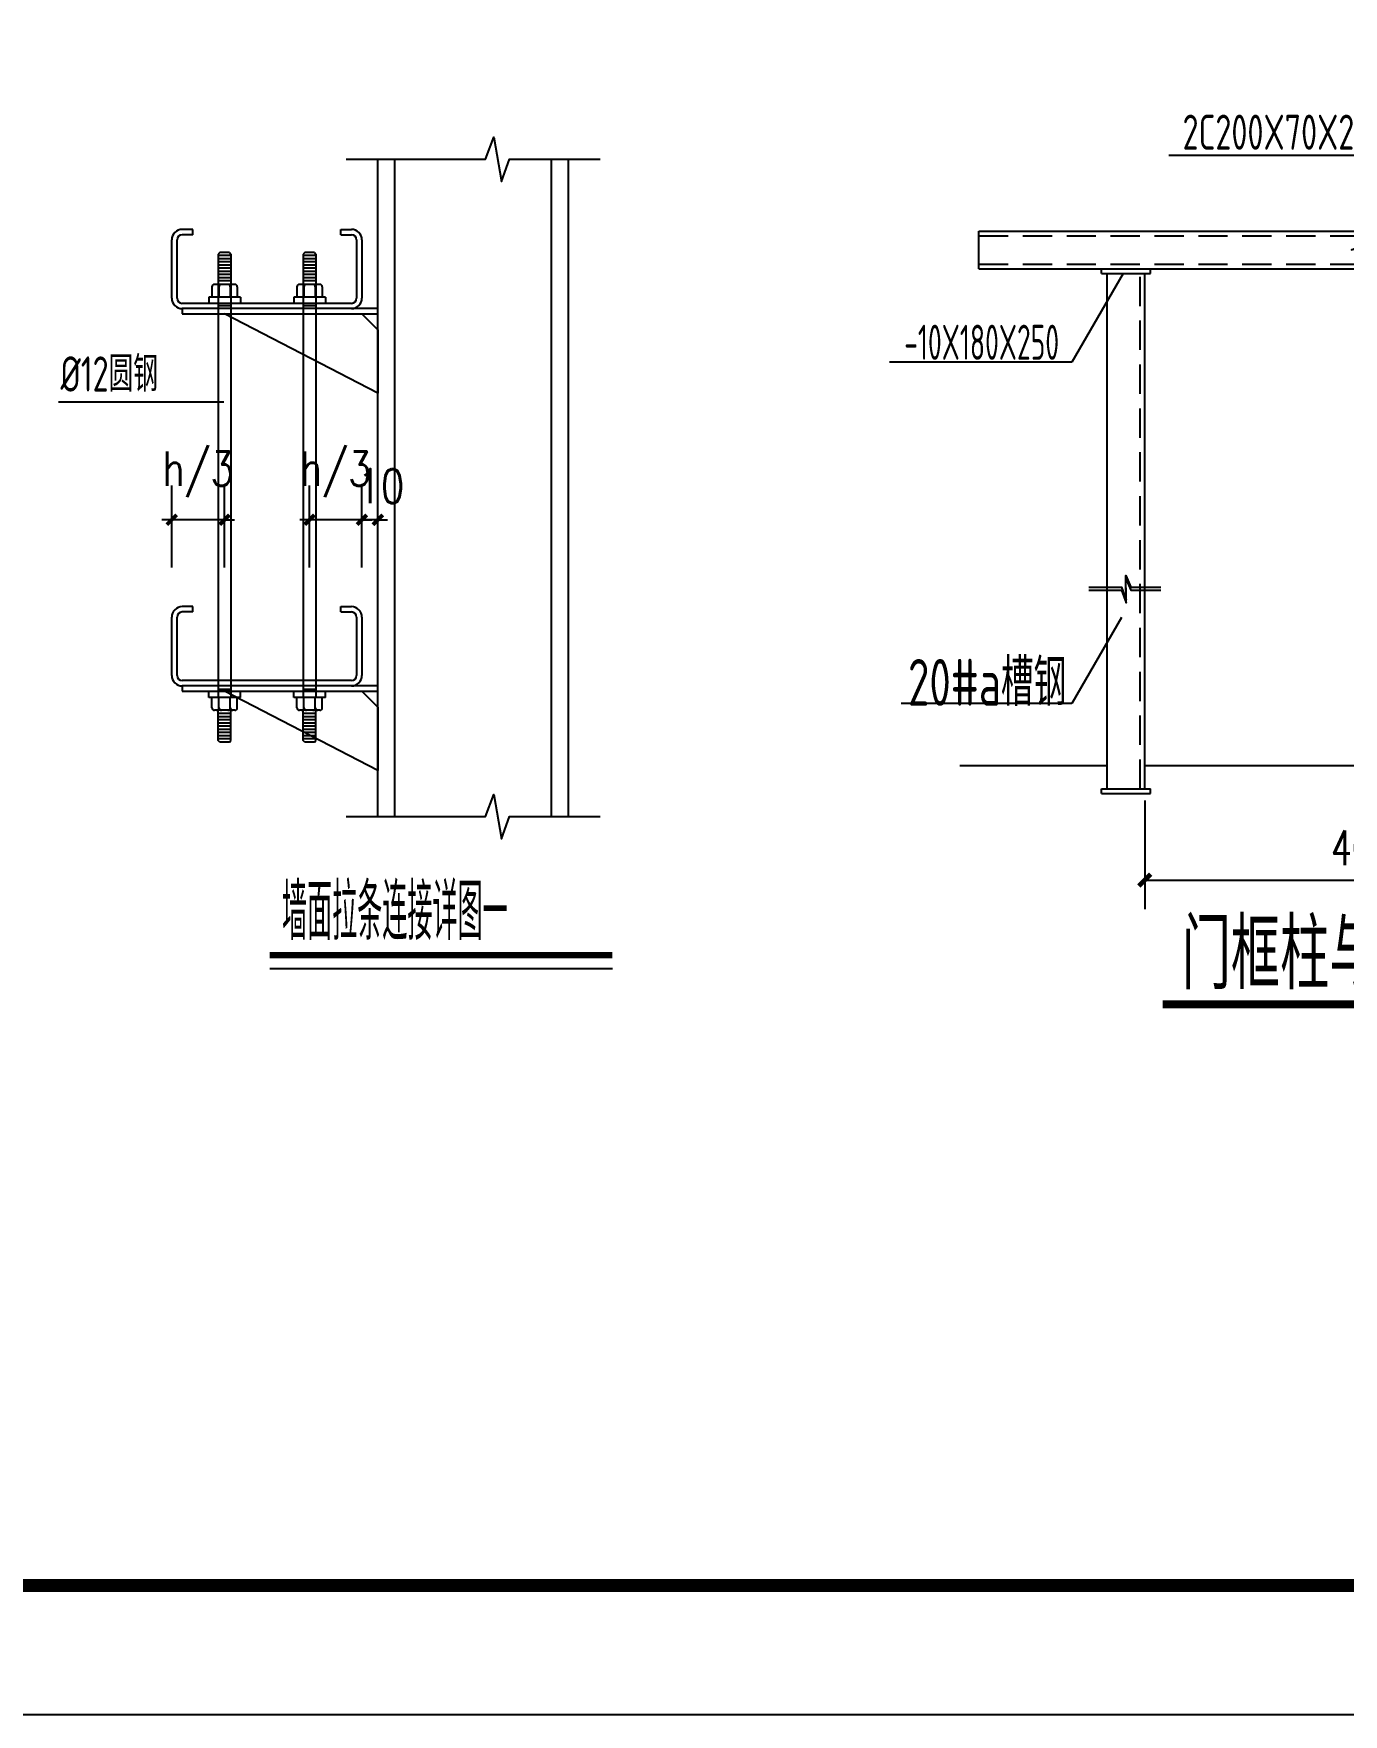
# Model space of a CAD drawing. Extents: x -17471 to 313636, y -71590 to 757901.
# Drawn here: x 274336 to 284494, y 483731 to 496766 of the extents above; entities that cross this region are included whole.
import ezdxf
from ezdxf.enums import TextEntityAlignment as Align

# ---------------------------------------------------------------- set-up
doc = ezdxf.new("R2010")
doc.units = 0
doc.header["$LTSCALE"] = 1000
doc.header["$MEASUREMENT"] = 0
doc.linetypes.add('HIDDEN', pattern=[0.375, 0.25, -0.125])
for name, color, linetype in [('DIM_ELEV', 3, 'Continuous'), ('DIM_IDEN', 3, 'Continuous'), ('griddim', 51, 'Continuous'), ('PUB_DIM', 3, 'Continuous'), ('PUB_TEXT', 7, 'Continuous'), ('PUB_TITLE', 4, 'Continuous'), ('梁', 7, 'Continuous')]:
    doc.layers.add(name, color=color, linetype=linetype)
doc.layers.add('TEXT', color=7, linetype='Continuous', lineweight=13)
doc.layers.add('轮廓线', color=3, linetype='Continuous', lineweight=9)
doc.styles.add('_TCH_DIM', font='SIMPLEX', dxfattribs={"bigfont": 'GBCBIG'})
doc.styles.add('_TCH_DIM_T3', font='SIMPLEX', dxfattribs={"width": 0.705882, "bigfont": 'GBCBIG'})
doc.styles.add('_TCH_LABEL', font='COMPLEX', dxfattribs={"bigfont": 'GBCBIG'})
doc.styles.add('character', font='sysz.shx', dxfattribs={"width": 0.618, "bigfont": 'syfs.shx'})
doc.styles.add('DIM_FONT', font='simplex.shx', dxfattribs={"width": 0.8})
doc.styles.add('TSSD_Dimension', font='Tssdeng.shx', dxfattribs={"width": 0.7, "bigfont": 'hztxt.shx'})
doc.styles.add('TSSD_NORM', font='Tssdeng.shx', dxfattribs={"width": 0.65, "bigfont": 'hztxt.shx'})
doc.styles.add('TSSD_REIN', font='Tssdeng.shx', dxfattribs={"width": 0.7, "bigfont": 'hztxt.shx'})
doc.dimstyles.new('25xdim250', dxfattribs={"dimscale": 2.5, "dimtxt": 300, "dimasz": 176, "dimexe": 176, "dimexo": 200, "dimgap": 100, "dimtad": 1, "dimdec": 0, "dimlfac": 0.04, "dimdsep": 46, "dimtxsty": 'DIM_FONT', "dimblk": 'ARCHTICK', "dimcen": 2.5, "dimdle": 150, "dimclrd": 136, "dimclre": 136, "dimclrt": 7, "dimadec": 0, "dimazin": 0, "dimtfac": 1, "dimtdec": 0, "dimtix": 1, "dimtmove": 2, "dimatfit": 2, "dimldrblk": 'ARCHTICK', "dimfxl": 0, "dimlwd": -1, "dimarcsym": 0})
doc.dimstyles.new('_TCH_ARCH&&100', dxfattribs={"dimtxt": 297.5, "dimasz": 100, "dimexe": 250, "dimexo": 300, "dimgap": 126.25, "dimtad": 1, "dimdec": 0, "dimzin": 0, "dimdsep": 46, "dimtxsty": '_TCH_DIM_T3', "dimblk": 'ARCHTICK', "dimcen": 0.09, "dimclrt": 7, "dimazin": 2, "dimtfac": 1, "dimtdec": 0, "dimtix": 1, "dimtmove": 2, "dimatfit": 3, "dimfxl": 0, "dimtolj": 1, "dimtzin": 0, "dimarcsym": 0})

# ---------------------------------------------------------------- blocks, each defined once
blk = doc.blocks.new('_ArchTick')
at = {"color": 0, "linetype": 'ByBlock', "const_width": 0.4}
blk.add_lwpolyline([(-0.5, -0.5), (0.5, 0.5)], dxfattribs=at)
blk = doc.blocks.new('*D495')
at = {"layer": 'Defpoints', "color": 0, "transparency": 16777216}
for p in [(8717105, -2719711), (8717105, -2720602), (8717642, -2720602)]:
    blk.add_point(p, dxfattribs=at)
at = {"layer": '梁', "color": 136, "lineweight": -2, "transparency": 16777216}
for p, q in [((8717105, -2720202), (8717105, -2719359)), ((8717642, -2720202), (8717642, -2719359))]:
    blk.add_line(p, q, dxfattribs=at)
at = {"layer": '梁', "color": 136, "transparency": 16777216}
for p, q in [((8717105, -2719711), (8717005, -2719711)), ((8717642, -2719711), (8717105, -2719711)), ((8717642, -2719711), (8717742, -2719711))]:
    blk.add_line(p, q, dxfattribs=at)
at = {"layer": '梁', "color": 136, "transparency": 16777216, "xscale": 100, "yscale": 100, "zscale": 100}
blk.add_blockref('_ArchTick', (8717105, -2719711), dxfattribs=at)
at = {"layer": '梁', "color": 136, "transparency": 16777216, "xscale": 100, "yscale": 100, "zscale": 100, "rotation": 180}
blk.add_blockref('_ArchTick', (8717642, -2719711), dxfattribs=at)
at = {"layer": '梁', "color": 7, "transparency": 16777216, "insert": (8717374, -2719245), "char_height": 350, "attachment_point": 5, "style": 'DIM_FONT'}
blk.add_mtext('h/3', dxfattribs=at)
blk = doc.blocks.new('*D496')
at = {"layer": 'Defpoints', "color": 0, "transparency": 16777216}
for p in [(8715692, -2719711), (8715692, -2720602), (8716234, -2720602)]:
    blk.add_point(p, dxfattribs=at)
at = {"layer": '梁', "color": 136, "lineweight": -2, "transparency": 16777216}
for p, q in [((8715692, -2720202), (8715692, -2719359)), ((8716234, -2720202), (8716234, -2719359))]:
    blk.add_line(p, q, dxfattribs=at)
at = {"layer": '梁', "color": 136, "transparency": 16777216}
for p, q in [((8715692, -2719711), (8715592, -2719711)), ((8716234, -2719711), (8715692, -2719711)), ((8716234, -2719711), (8716334, -2719711))]:
    blk.add_line(p, q, dxfattribs=at)
at = {"layer": '梁', "color": 136, "transparency": 16777216, "xscale": 100, "yscale": 100, "zscale": 100}
blk.add_blockref('_ArchTick', (8715692, -2719711), dxfattribs=at)
at = {"layer": '梁', "color": 136, "transparency": 16777216, "xscale": 100, "yscale": 100, "zscale": 100, "rotation": 180}
blk.add_blockref('_ArchTick', (8716234, -2719711), dxfattribs=at)
at = {"layer": '梁', "color": 7, "transparency": 16777216, "insert": (8715963, -2719245), "char_height": 350, "attachment_point": 5, "style": 'DIM_FONT'}
blk.add_mtext('h/3', dxfattribs=at)
blk = doc.blocks.new('*D497')
at = {"layer": 'Defpoints', "color": 0, "transparency": 16777216}
for p in [(8717642, -2719711), (8717642, -2720602), (8717805, -2720602)]:
    blk.add_point(p, dxfattribs=at)
at = {"layer": '梁', "color": 136, "lineweight": -2, "transparency": 16777216}
for p, q in [((8717642, -2720202), (8717642, -2719359)), ((8717805, -2720202), (8717805, -2719359))]:
    blk.add_line(p, q, dxfattribs=at)
at = {"layer": '梁', "color": 136, "transparency": 16777216}
for p, q in [((8717642, -2719711), (8717542, -2719711)), ((8717805, -2719711), (8717642, -2719711)), ((8717805, -2719711), (8717905, -2719711))]:
    blk.add_line(p, q, dxfattribs=at)
at = {"layer": '梁', "color": 136, "transparency": 16777216, "xscale": 100, "yscale": 100, "zscale": 100}
blk.add_blockref('_ArchTick', (8717642, -2719711), dxfattribs=at)
at = {"layer": '梁', "color": 136, "transparency": 16777216, "xscale": 100, "yscale": 100, "zscale": 100, "rotation": 180}
blk.add_blockref('_ArchTick', (8717805, -2719711), dxfattribs=at)
at = {"layer": '梁', "color": 7, "transparency": 16777216, "insert": (8717836, -2719367), "char_height": 350, "attachment_point": 5, "style": 'DIM_FONT'}
blk.add_mtext('10', dxfattribs=at)
blk = doc.blocks.new('*D3065')
at = {"layer": 'Defpoints', "color": 0, "transparency": 16777216}
for p in [(8727695, -2721750), (8731599, -2721750), (8731599, -2722730)]:
    blk.add_point(p, dxfattribs=at)
at = {"layer": 'PUB_DIM', "color": 0, "lineweight": -2, "transparency": 16777216}
for p, q in [((8727695, -2722050), (8727695, -2722980)), ((8731599, -2722050), (8731599, -2722980)), ((8727695, -2722730), (8731599, -2722730))]:
    blk.add_line(p, q, dxfattribs=at)
at = {"layer": 'PUB_DIM', "color": 0, "lineweight": -2, "transparency": 16777216, "xscale": 100, "yscale": 100, "zscale": 100, "rotation": 180}
blk.add_blockref('_ArchTick', (8727695, -2722730), dxfattribs=at)
at = {"layer": 'PUB_DIM', "color": 0, "lineweight": -2, "transparency": 16777216, "xscale": 100, "yscale": 100, "zscale": 100}
blk.add_blockref('_ArchTick', (8731599, -2722730), dxfattribs=at)
at = {"layer": 'PUB_DIM', "color": 7, "transparency": 16777216, "insert": (8729647, -2722455), "char_height": 297.5, "attachment_point": 5, "style": '_TCH_DIM_T3'}
blk.add_mtext('\\A1;4000', dxfattribs=at)
blk = doc.blocks.new('*D3066')
at = {"layer": 'Defpoints', "color": 0, "transparency": 16777216}
for p in [(8731918, -2721750), (8733635, -2721750), (8731918, -2721950)]:
    blk.add_point(p, dxfattribs=at)
at = {"layer": 'PUB_DIM', "color": 0, "lineweight": -2, "transparency": 16777216}
for p, q in [((8733635, -2721750), (8733635, -2721650)), ((8732218, -2721750), (8733885, -2721750)), ((8733635, -2721950), (8733635, -2721750)), ((8732218, -2721950), (8733885, -2721950)), ((8733635, -2721950), (8733635, -2722050))]:
    blk.add_line(p, q, dxfattribs=at)
at = {"layer": 'PUB_DIM', "color": 0, "lineweight": -2, "transparency": 16777216, "xscale": 100, "yscale": 100, "zscale": 100}
for p, rotation in [((8733635, -2721750), 270), ((8733635, -2721950), 90)]:
    blk.add_blockref('_ArchTick', p, dxfattribs=dict(at, rotation=rotation))
at = {"layer": 'PUB_DIM', "color": 7, "transparency": 16777216, "insert": (8733359, -2721677), "char_height": 297.5, "attachment_point": 5, "rotation": 90, "style": '_TCH_DIM_T3'}
blk.add_mtext('\\A1;50', dxfattribs=at)
blk = doc.blocks.new('*D3067')
at = {"layer": 'Defpoints', "color": 0, "transparency": 16777216}
for p in [(8731918, -2717506), (8733635, -2717506), (8731918, -2721750)]:
    blk.add_point(p, dxfattribs=at)
at = {"layer": 'PUB_DIM', "color": 0, "lineweight": -2, "transparency": 16777216}
for p, q in [((8732218, -2717506), (8733885, -2717506)), ((8733635, -2721750), (8733635, -2717506)), ((8732218, -2721750), (8733885, -2721750))]:
    blk.add_line(p, q, dxfattribs=at)
at = {"layer": 'PUB_DIM', "color": 0, "lineweight": -2, "transparency": 16777216, "xscale": 100, "yscale": 100, "zscale": 100}
for p, rotation in [((8733635, -2717506), 90), ((8733635, -2721750), 270)]:
    blk.add_blockref('_ArchTick', p, dxfattribs=dict(at, rotation=rotation))
at = {"layer": 'PUB_DIM', "color": 7, "transparency": 16777216, "insert": (8733360, -2719628), "char_height": 297.5, "attachment_point": 5, "rotation": 90, "style": '_TCH_DIM_T3'}
blk.add_mtext('\\A1;4500', dxfattribs=at)
blk = doc.blocks.new('墙面拉条连接详图一')
at = {"layer": 'PUB_DIM', "color": 136}
for points in [[(8717479.8, -2716014.1), (8718910, -2716014.1), (8718992.9, -2715786.5), (8719073.1, -2716241.6), (8719153.8, -2716014.1), (8720084.3, -2716014.1)], [(8717479.8, -2722754.8), (8718910, -2722754.8), (8718992.9, -2722527.2), (8719073.1, -2722982.3), (8719153.8, -2722754.8), (8720084.3, -2722754.8)]]:
    blk.add_lwpolyline(points, dxfattribs=at)
at = {"layer": 'PUB_DIM', "lineweight": -3, "const_width": 63.2}
blk.add_lwpolyline([(8716697.1, -2724175.5), (8720210.2, -2724175.5)], dxfattribs=at)
at = {"layer": 'PUB_DIM', "lineweight": -3}
blk.add_lwpolyline([(8716697.1, -2724311), (8720210.2, -2724311)], dxfattribs=at)
at = {"layer": 'PUB_TEXT'}
blk.add_line((8716227.7, -2718505.9), (8714532.2, -2718505.9), dxfattribs=at)
at = {"layer": '轮廓线', "lineweight": -3, "ltscale": 1.5}
for p, q in [((8717804.8, -2722754.8), (8717804.8, -2716014.1)), ((8717978.2, -2722754.8), (8717978.2, -2716014.1)), ((8719585.9, -2722754.8), (8719585.9, -2716014.1)), ((8719759.3, -2722754.8), (8719759.3, -2716014.1)), ((8715692, -2717438.1), (8715692, -2716842.2)), ((8715746.1, -2717438.1), (8715746.1, -2716842.2)), ((8715908.7, -2716733.8), (8715800.3, -2716733.8)), ((8715908.7, -2716788), (8715800.3, -2716788)), ((8715908.7, -2716788), (8715908.7, -2716733.8)), ((8717425.6, -2716788), (8717425.6, -2716733.8)), ((8717425.6, -2716733.8), (8717533.9, -2716733.8)), ((8717425.6, -2716788), (8717533.9, -2716788)), ((8717588.1, -2716842.2), (8717588.1, -2717438.1)), ((8717642.3, -2716842.2), (8717642.3, -2717438.1)), ((8716185, -2716970), (8716168.7, -2716986.3)), ((8716168.7, -2716986.3), (8716168.7, -2717297.3)), ((8716168.7, -2716986.3), (8716168.7, -2721533.7)), ((8716298.7, -2717002.5), (8716168.7, -2717002.5)), ((8716282.5, -2716970), (8716185, -2716970)), ((8716282.5, -2716970), (8716298.7, -2716986.3)), ((8716298.7, -2716986.3), (8716298.7, -2717297.3)), ((8716298.7, -2716986.3), (8716298.7, -2721533.7)), ((8717056.6, -2716970), (8717040.3, -2716986.3)), ((8717040.3, -2716986.3), (8717040.3, -2717297.3)), ((8717040.3, -2716986.3), (8717040.3, -2721533.7)), ((8717170.3, -2717002.5), (8717040.3, -2717002.5)), ((8717154.1, -2716970), (8717056.6, -2716970)), ((8717154.1, -2716970), (8717170.3, -2716986.3)), ((8717170.3, -2716986.3), (8717170.3, -2717297.3)), ((8717170.3, -2716986.3), (8717170.3, -2721533.7)), ((8716298.7, -2717035), (8716168.7, -2717035)), ((8716298.7, -2717067.5), (8716168.7, -2717067.5)), ((8716298.7, -2717100), (8716168.7, -2717100)), ((8716298.7, -2717132.5), (8716168.7, -2717132.5)), ((8716298.7, -2717165), (8716168.7, -2717165)), ((8716298.7, -2717197.6), (8716168.7, -2717197.6)), ((8717170.3, -2717035), (8717040.3, -2717035)), ((8717170.3, -2717067.5), (8717040.3, -2717067.5)), ((8717170.3, -2717100), (8717040.3, -2717100)), ((8717170.3, -2717132.5), (8717040.3, -2717132.5)), ((8717170.3, -2717165), (8717040.3, -2717165)), ((8717170.3, -2717197.6), (8717040.3, -2717197.6)), ((8716103.7, -2717323.3), (8716103.7, -2717427.3)), ((8716337.7, -2717297.3), (8716129.7, -2717297.3)), ((8716298.7, -2717230.1), (8716168.7, -2717230.1)), ((8716298.7, -2717262.6), (8716168.7, -2717262.6)), ((8716175.6, -2717323.3), (8716175.6, -2717427.3)), ((8716291.8, -2717323.3), (8716291.8, -2717427.3)), ((8716363.7, -2717323.3), (8716363.7, -2717427.3)), ((8716975.3, -2717323.3), (8716975.3, -2717427.3)), ((8717209.3, -2717297.3), (8717001.3, -2717297.3)), ((8717170.3, -2717230.1), (8717040.3, -2717230.1)), ((8717170.3, -2717262.6), (8717040.3, -2717262.6)), ((8717047.2, -2717323.3), (8717047.2, -2717427.3)), ((8717163.4, -2717323.3), (8717163.4, -2717427.3)), ((8717235.3, -2717323.3), (8717235.3, -2717427.3)), ((8717533.9, -2717492.3), (8715800.3, -2717492.3)), ((8716071.2, -2717427.3), (8716071.2, -2717492.3)), ((8716396.3, -2717427.3), (8716071.2, -2717427.3)), ((8716168.7, -2717514), (8716298.7, -2717514)), ((8716396.3, -2717427.3), (8716396.3, -2717492.3)), ((8716942.8, -2717427.3), (8716942.8, -2717492.3)), ((8717267.9, -2717427.3), (8716942.8, -2717427.3)), ((8717040.3, -2717514), (8717170.3, -2717514)), ((8717267.9, -2717427.3), (8717267.9, -2717492.3)), ((8717804.8, -2717546.5), (8715800.3, -2717546.5)), ((8717533.9, -2717546.5), (8715800.3, -2717546.5)), ((8715800.3, -2717546.5), (8715800.3, -2717600.7)), ((8715800.3, -2717600.7), (8717804.8, -2717600.7)), ((8717804.8, -2718413.3), (8716233.7, -2717600.7)), ((8717642.3, -2717600.7), (8717804.8, -2717763.2)), ((8717804.8, -2717600.7), (8717804.8, -2717546.5)), ((8717804.8, -2717763.2), (8717804.8, -2718413.3)), ((8715908.7, -2720601.9), (8715800.3, -2720601.9)), ((8715908.7, -2720656.1), (8715908.7, -2720601.9)), ((8717425.6, -2720656.1), (8717425.6, -2720601.9)), ((8717425.6, -2720601.9), (8717533.9, -2720601.9)), ((8715692, -2721306.2), (8715692, -2720710.2)), ((8715746.1, -2721306.2), (8715746.1, -2720710.2)), ((8715908.7, -2720656.1), (8715800.3, -2720656.1)), ((8717425.6, -2720656.1), (8717533.9, -2720656.1)), ((8717588.1, -2720710.2), (8717588.1, -2721306.2)), ((8717642.3, -2720710.2), (8717642.3, -2721306.2)), ((8717533.9, -2721360.3), (8715800.3, -2721360.3)), ((8717533.9, -2721414.5), (8715800.3, -2721414.5)), ((8715800.3, -2721414.5), (8715800.3, -2721468.7)), ((8717804.8, -2721414.5), (8715800.3, -2721414.5)), ((8715800.3, -2721468.7), (8717804.8, -2721468.7)), ((8716071.2, -2721533.7), (8716071.2, -2721468.7)), ((8716168.7, -2721447), (8716298.7, -2721447)), ((8717804.8, -2722281.3), (8716233.7, -2721468.7)), ((8716396.3, -2721533.7), (8716396.3, -2721468.7)), ((8716942.8, -2721533.7), (8716942.8, -2721468.7)), ((8717040.3, -2721447), (8717170.3, -2721447)), ((8717267.9, -2721533.7), (8717267.9, -2721468.7)), ((8717642.3, -2721468.7), (8717804.8, -2721631.2)), ((8717804.8, -2721468.7), (8717804.8, -2721414.5)), ((8716396.3, -2721533.7), (8716071.2, -2721533.7)), ((8716103.7, -2721637.7), (8716103.7, -2721533.7)), ((8716337.7, -2721663.7), (8716129.7, -2721663.7)), ((8716168.7, -2721974.7), (8716168.7, -2721663.7)), ((8716175.6, -2721637.7), (8716175.6, -2721533.7)), ((8716291.8, -2721637.7), (8716291.8, -2721533.7)), ((8716298.7, -2721974.7), (8716298.7, -2721663.7)), ((8716363.7, -2721637.7), (8716363.7, -2721533.7)), ((8717267.9, -2721533.7), (8716942.8, -2721533.7)), ((8716975.3, -2721637.7), (8716975.3, -2721533.7)), ((8717209.3, -2721663.7), (8717001.3, -2721663.7)), ((8717040.3, -2721974.7), (8717040.3, -2721663.7)), ((8717047.2, -2721637.7), (8717047.2, -2721533.7)), ((8717163.4, -2721637.7), (8717163.4, -2721533.7)), ((8717170.3, -2721974.7), (8717170.3, -2721663.7)), ((8717235.3, -2721637.7), (8717235.3, -2721533.7)), ((8717804.8, -2721631.2), (8717804.8, -2722281.3)), ((8716298.7, -2721698.4), (8716168.7, -2721698.4)), ((8716298.7, -2721730.9), (8716168.7, -2721730.9)), ((8716298.7, -2721763.4), (8716168.7, -2721763.4)), ((8716298.7, -2721796), (8716168.7, -2721796)), ((8716298.7, -2721828.5), (8716168.7, -2721828.5)), ((8717170.3, -2721698.4), (8717040.3, -2721698.4)), ((8717170.3, -2721730.9), (8717040.3, -2721730.9)), ((8717170.3, -2721763.4), (8717040.3, -2721763.4)), ((8717170.3, -2721796), (8717040.3, -2721796)), ((8717170.3, -2721828.5), (8717040.3, -2721828.5)), ((8716298.7, -2721861), (8716168.7, -2721861)), ((8716298.7, -2721893.5), (8716168.7, -2721893.5)), ((8716298.7, -2721926), (8716168.7, -2721926)), ((8716298.7, -2721958.5), (8716168.7, -2721958.5)), ((8716185, -2721991), (8716168.7, -2721974.7)), ((8716282.5, -2721991), (8716185, -2721991)), ((8716282.5, -2721991), (8716298.7, -2721974.7)), ((8717170.3, -2721861), (8717040.3, -2721861)), ((8717170.3, -2721893.5), (8717040.3, -2721893.5)), ((8717170.3, -2721926), (8717040.3, -2721926)), ((8717170.3, -2721958.5), (8717040.3, -2721958.5)), ((8717056.6, -2721991), (8717040.3, -2721974.7)), ((8717154.1, -2721991), (8717056.6, -2721991)), ((8717154.1, -2721991), (8717170.3, -2721974.7))]:
    blk.add_line(p, q, dxfattribs=at)
for centre, radius, start, end in [((8715800.3, -2716842.2), 108.4, 90, 180), ((8715800.3, -2716842.2), 54.2, 90, 180), ((8717533.9, -2716842.2), 108.4, 0, 90), ((8717533.9, -2716842.2), 54.2, 0, 90), ((8716129.7, -2717323.3), 26, 90, 180), ((8716149.6, -2717323.3), 26, 0, 90), ((8716201.6, -2717323.3), 26, 90, 180), ((8716265.8, -2717323.3), 26, 0, 90), ((8716317.8, -2717323.3), 26, 90, 180), ((8716337.7, -2717323.3), 26, 0, 90), ((8717001.3, -2717323.3), 26, 90, 180), ((8717021.2, -2717323.3), 26, 0, 90), ((8717073.2, -2717323.3), 26, 90, 180), ((8717137.4, -2717323.3), 26, 0, 90), ((8717189.4, -2717323.3), 26, 90, 180), ((8717209.3, -2717323.3), 26, 0, 90), ((8715800.3, -2717438.1), 108.4, 180, 270), ((8715800.3, -2717438.1), 54.2, 180, 270), ((8717533.9, -2717438.1), 108.4, 270, 0), ((8717533.9, -2717438.1), 54.2, 270, 0), ((8715800.3, -2720710.2), 108.4, 90, 180), ((8717533.9, -2720710.2), 108.4, 0, 90), ((8715800.3, -2720710.2), 54.2, 90, 180), ((8717533.9, -2720710.2), 54.2, 0, 90), ((8715800.3, -2721306.2), 108.4, 180, 270), ((8715800.3, -2721306.2), 54.2, 180, 270), ((8717533.9, -2721306.2), 54.2, 270, 0), ((8717533.9, -2721306.2), 108.4, 270, 0), ((8716129.7, -2721637.7), 26, 180, 270), ((8716149.6, -2721637.7), 26, 270, 0), ((8716201.6, -2721637.7), 26, 180, 270), ((8716265.8, -2721637.7), 26, 270, 0), ((8716317.8, -2721637.7), 26, 180, 270), ((8716337.7, -2721637.7), 26, 270, 0), ((8717001.3, -2721637.7), 26, 180, 270), ((8717021.2, -2721637.7), 26, 270, 0), ((8717073.2, -2721637.7), 26, 180, 270), ((8717137.4, -2721637.7), 26, 270, 0), ((8717189.4, -2721637.7), 26, 180, 270), ((8717209.3, -2721637.7), 26, 270, 0)]:
    blk.add_arc(centre, radius, start, end, dxfattribs=at)
at = {"layer": 'PUB_TEXT', "lineweight": -3, "style": 'character', "width": 0.618}
blk.add_text('墙面拉条连接详图一', height=577.87, dxfattribs=at).set_placement((8716822.4, -2724019))
at = {"layer": 'TEXT', "style": 'TSSD_REIN', "width": 0.7}
blk.add_text('%%C12圆钢', height=361.17, dxfattribs=at).set_placement((8714550.9, -2718397.1, -2503.9))
at = {"layer": '梁'}
for base, p1, p2, picture, middle in [((8715692, -2719711.3), (8716233.7, -2720601.9), (8715692, -2720601.9), '*D496', (8715962.8, -2719244.6)), ((8717105.3, -2719711.3), (8717642.3, -2720601.9), (8717105.3, -2720601.9), '*D495', (8717373.8, -2719244.6))]:
    dim = blk.add_linear_dim(base=base, p1=p1, p2=p2, text='h/3', dimstyle='25xdim250', override={"dimscale": 2, "dimtxt": 175, "dimasz": 50}, dxfattribs=at)
    dim.commit()
    dim.dimension.update_dxf_attribs({"geometry": picture, "text_midpoint": middle})
dim = blk.add_linear_dim(base=(8717642.3, -2719711.3), p1=(8717804.8, -2720601.9), p2=(8717642.3, -2720601.9), text='10', dimstyle='25xdim250', override={"dimscale": 2, "dimtxt": 175, "dimasz": 50}, dxfattribs=at)
dim.commit()
dim.dimension.update_dxf_attribs({"geometry": '*D497', "text_midpoint": (8717836.5, -2719366.8), "dimtype": 128})
blk = doc.blocks.new('门框柱与梁立面')
for p, q in [((8730366.9, -2716538.5), (8727900.1, -2716538.5)), ((8730936.4, -2717226.6), (8730366.9, -2716538.5)), ((8726278.5, -2717186.6), (8729562.7, -2717186.6)), ((8726278.5, -2717506.5), (8726278.5, -2717186.6)), ((8733015.2, -2717186.6), (8729587.5, -2717186.6)), ((8733015.2, -2717506.5), (8733015.2, -2717186.6)), ((8726278.5, -2717506.5), (8729562.7, -2717506.5)), ((8727511.6, -2717546.5), (8727071.3, -2718303.8)), ((8727325.3, -2717546.5), (8727325.3, -2717506.5)), ((8727325.3, -2717506.5), (8727745.2, -2717506.5)), ((8727325.3, -2717546.5), (8727745.2, -2717546.5)), ((8727375.3, -2721950.2), (8727375.3, -2717546.5)), ((8727695.3, -2721950.2), (8727695.3, -2717546.5)), ((8727745.2, -2717546.5), (8727745.2, -2717506.5)), ((8733015.2, -2717506.5), (8729587.5, -2717506.5)), ((8731968.4, -2717506.5), (8731548.5, -2717506.5)), ((8731548.5, -2717546.5), (8731548.5, -2717506.5)), ((8731968.4, -2717546.5), (8731548.5, -2717546.5)), ((8731598.4, -2721950.2), (8731598.4, -2717546.5)), ((8731918.4, -2721950.2), (8731918.4, -2717546.5)), ((8731968.4, -2717546.5), (8731968.4, -2717506.5)), ((8727071.3, -2718303.8), (8725515.2, -2718303.8)), ((8727497.5, -2720487.4), (8727071.3, -2721220.5)), ((8727071.3, -2721220.5), (8725614.7, -2721220.5)), ((8726116, -2721750.3), (8727375.3, -2721750.3)), ((8727695.3, -2721750.3), (8731598.4, -2721750.3)), ((8733177.7, -2721750.3), (8731918.4, -2721750.3)), ((8727325.3, -2721950.2), (8727745.2, -2721950.2)), ((8727325.3, -2721990.2), (8727325.3, -2721950.2)), ((8727325.3, -2721990.2), (8727745.2, -2721990.2)), ((8727745.2, -2721990.2), (8727745.2, -2721950.2)), ((8731968.4, -2721950.2), (8731548.5, -2721950.2)), ((8731548.5, -2721990.2), (8731548.5, -2721950.2)), ((8731968.4, -2721990.2), (8731548.5, -2721990.2)), ((8731968.4, -2721990.2), (8731968.4, -2721950.2))]:
    blk.add_line(p, q)
at = {"linetype": 'HIDDEN'}
for p, q in [((8726278.5, -2717226.6), (8729562.7, -2717226.6)), ((8733015.2, -2717226.6), (8729587.5, -2717226.6)), ((8726278.5, -2717466.5), (8729562.7, -2717466.5)), ((8727655.3, -2721950.2), (8727655.3, -2717546.5)), ((8733015.2, -2717466.5), (8729587.5, -2717466.5)), ((8731638.4, -2721950.2), (8731638.4, -2717546.5))]:
    blk.add_line(p, q, dxfattribs=at)
for points in [[(8729562.7, -2717662.2), (8729562.7, -2717382.5), (8729669.6, -2717343.4), (8729463.2, -2717345.5), (8729562.7, -2717302), (8729562.7, -2717046.7)], [(8729587.5, -2717662.2), (8729587.5, -2717382.5), (8729694.4, -2717343.4), (8729488, -2717345.5), (8729587.5, -2717302), (8729587.5, -2717046.7)], [(8727216.8, -2720228.6), (8727496.5, -2720228.6), (8727535.7, -2720335.4), (8727533.5, -2720129.1), (8727577, -2720228.6), (8727832.3, -2720228.6)], [(8727216.8, -2720253.4), (8727496.5, -2720253.4), (8727535.7, -2720360.2), (8727533.5, -2720153.9), (8727577, -2720253.4), (8727832.3, -2720253.4)], [(8731431.1, -2720228.6), (8731710.8, -2720228.6), (8731749.9, -2720335.4), (8731747.7, -2720129.1), (8731791.3, -2720228.6), (8732046.6, -2720228.6)], [(8731431.1, -2720253.4), (8731710.8, -2720253.4), (8731749.9, -2720360.2), (8731747.7, -2720153.9), (8731791.3, -2720253.4), (8732046.6, -2720253.4)]]:
    blk.add_lwpolyline(points)
at = {"layer": 'DIM_ELEV'}
for p, q in [((8734205.9, -2717506.5), (8733905.9, -2717206.5)), ((8733905.9, -2717206.5), (8735081.6, -2717206.5)), ((8734205.9, -2717506.5), (8734505.9, -2717206.5)), ((8734205.9, -2721750.3), (8733905.9, -2721450.3)), ((8733905.9, -2721450.3), (8735081.6, -2721450.3)), ((8734205.9, -2721750.3), (8734505.9, -2721450.3))]:
    blk.add_line(p, q, dxfattribs=at)
at = {"layer": 'DIM_IDEN'}
for p, q in [((8731858.3, -2722120.8), (8732050.4, -2722571.6)), ((8732050.4, -2722571.6), (8732468.9, -2722571.6)), ((8733468.7, -2722571.6), (8732468.9, -2722571.6))]:
    blk.add_line(p, q, dxfattribs=at)
for centre, radius in [((8731753.6, -2721875.1), 267), ((8732968.8, -2722571.6), 499.9)]:
    blk.add_circle(centre, radius, dxfattribs=at)
at = {"layer": 'griddim', "const_width": 66.7}
blk.add_lwpolyline([(8727848.9, -2723792.4), (8731254.1, -2723792.4)], dxfattribs=at)
at = {"layer": 'PUB_DIM'}
for p, q in [((8733884.4, -2717506.5), (8734369.7, -2717506.5)), ((8733884.4, -2721750.3), (8734369.7, -2721750.3))]:
    blk.add_line(p, q, dxfattribs=at)
at = {"color": 3, "style": 'TSSD_REIN', "width": 0.7}
blk.add_text('2C200X70X20X2.0', height=300, dxfattribs=at).set_placement((8728018.4, -2716490))
at = {"color": 3, "style": 'TSSD_Dimension', "width": 0.6}
blk.add_text('-10X180X250', height=299.934, dxfattribs=at).set_placement((8726301.9, -2718134.6), align=Align.MIDDLE)
at = {"style": 'TSSD_Dimension', "width": 0.7}
blk.add_text('20#a槽钢', height=399.91, dxfattribs=at).set_placement((8726349.2, -2721021), align=Align.MIDDLE)
at = {"layer": 'PUB_TEXT', "style": '_TCH_DIM', "width": 0.705882}
for s, p in [('4.500', (8734211.6, -2717101.5)), ('0.000', (8734211.6, -2721345.3))]:
    blk.add_text(s, height=297.5, dxfattribs=at).set_placement(p)
at = {"layer": 'PUB_TEXT', "style": '_TCH_DIM'}
blk.add_text('±', height=357.4, dxfattribs=at).set_placement((8733769.1, -2721345.3))
at = {"layer": 'PUB_TEXT', "style": '_TCH_LABEL', "width": 1.458333}
for s, p, p2 in [('A', (8732767.6, -2722531.3), (8733170, -2722531.3)), ('-', (8732767.6, -2722933.7), (8733170, -2722933.7))]:
    blk.add_text(s, height=321.9, dxfattribs=at).set_placement(p, p2, align=Align.FIT)
at = {"layer": 'TEXT', "style": 'TSSD_NORM', "width": 0.7}
blk.add_text('门框柱与梁立面', height=599.87, dxfattribs=at).set_placement((8728011.5, -2723663.5))
at = {"layer": 'PUB_DIM'}
for p1, p2, distance, text, picture, middle in [((8731918.4, -2721750.2), (8731918.4, -2717505.5), -1716.4, '4500', '*D3067', (8733359.8, -2719627.9)), ((8727695.3, -2721750.3), (8731599.3, -2721750.3), -979.7, '4000', '*D3065', (8729647.3, -2722455))]:
    dim = blk.add_aligned_dim(p1=p1, p2=p2, distance=distance, text=text, dimstyle='_TCH_ARCH&&100', dxfattribs=at)
    dim.commit()
    dim.dimension.update_dxf_attribs({"geometry": picture, "text_midpoint": middle})
dim = blk.add_linear_dim(base=(8733634.8, -2721750.2), p1=(8731918.4, -2721950.2), p2=(8731918.4, -2721750.2), angle=90, text='50', dimstyle='_TCH_ARCH&&100', dxfattribs=at)
dim.commit()
dim.dimension.update_dxf_attribs({"geometry": '*D3066', "text_midpoint": (8733359.5, -2721677.2), "dimtype": 161})

msp = doc.modelspace()

# ---------------------------------------------------------------- linework, layer by layer
at = {"layer": 'PUB_TITLE'}
msp.add_lwpolyline([(187535.9, 483730.5), (313635.9, 483730.5), (313635.9, 543130.5), (187535.9, 543130.5)], close=True, dxfattribs=at)
at = {"layer": 'PUB_TITLE', "const_width": 100}
msp.add_lwpolyline([(190035.9, 484730.5), (312635.9, 484730.5), (312635.9, 542130.5), (190035.9, 542130.5)], close=True, dxfattribs=at)

# ---------------------------------------------------------------- block references
for name, p, xscale, yscale, zscale in [('门框柱与梁立面', (-7639092.2, 2961597.4), 0.9076904296874998, 0.9076904296874998, 0.9076904296874998), ('墙面拉条连接详图一', (-6317218.3, 2550208.7), 0.75640869140625, 0.75640869140625, 0.75640869140625)]:
    msp.add_blockref(name, p, dxfattribs=dict(xscale=xscale, yscale=yscale, zscale=zscale))

doc.saveas('drawing.dxf')
